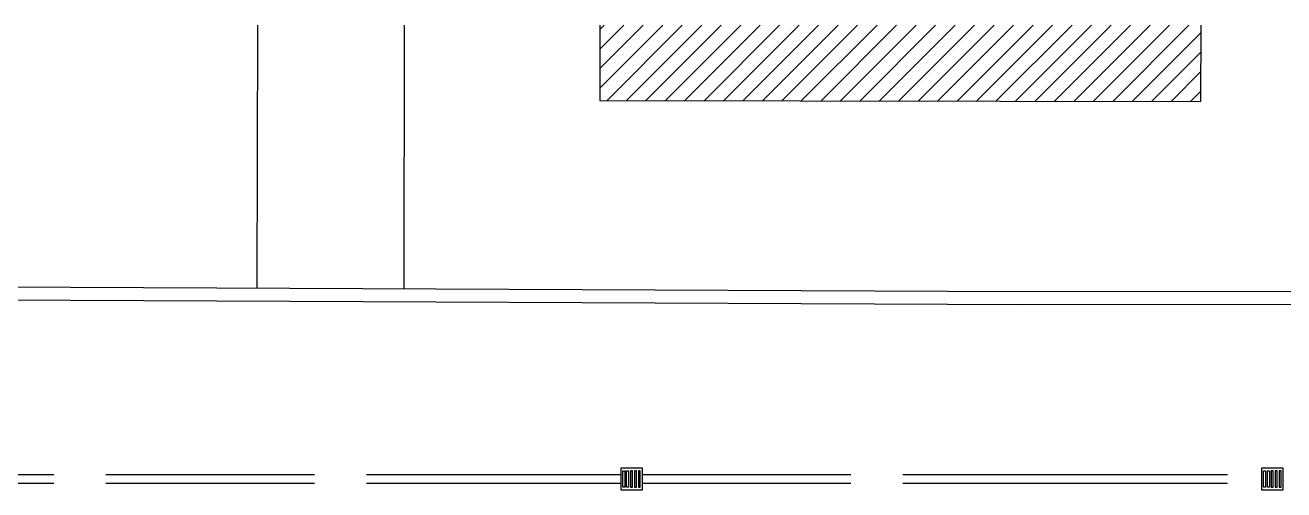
# Model space of a CAD drawing. Header units: millimetres. Extents: x 24747 to 137666, y -34589 to 43444.
# Drawn here: x 115329 to 118228, y 42373 to 43444 of the extents above; entities that cross this region are included whole.
import ezdxf

# ---------------------------------------------------------------- set-up
doc = ezdxf.new("R2010")
doc.units = ezdxf.units.MM
doc.header["$LTSCALE"] = 10
doc.linetypes.add('ACAD_ISO02W100', pattern=[15, 12, -3])
for name, color, linetype in [('linea acqua bianca', 150, 'Continuous'), ('X_MURI', 3, 'Continuous'), ('X_rilievo', 8, 'Continuous')]:
    doc.layers.add(name, color=color, linetype=linetype)

msp = doc.modelspace()

# ---------------------------------------------------------------- hatches: boundary and pattern name
at = {"layer": 'X_rilievo'}
h = msp.add_hatch(dxfattribs=at)
h.set_pattern_fill('ANSI31', color=256, scale=10, style=0)
h.set_pattern_definition([(45, (113442.92, 43322.244), (-22.45064, 22.45064), [])])
h.paths.add_polyline_path([(114248.33328, 43443.59752), (112863.56592, 43443.59752), (112863.32223, 43290.23312), (113905.18038, 43288.57764), (114248.33328, 43288.03238)])
h.paths.add_polyline_path([(118037.14088, 43267.53915), (118037.14088, 43443.59752), (116652.12983, 43443.59752), (116652.12983, 43269.7399)])

# ---------------------------------------------------------------- linework, layer by layer
at = {"layer": 'linea acqua bianca', "linetype": 'ACAD_ISO02W100', "ltscale": 4}
for p, q in [((114914.67905, 42408.40037), (116383.15544, 42408.40037)), ((116383.15544, 42408.40037), (116700.32468, 42408.40037)), ((116750.32468, 42408.40037), (117618.37616, 42408.40037)), ((117618.37616, 42408.40037), (118176.34724, 42408.40037)), ((114914.67905, 42388.40037), (116383.15544, 42388.40037)), ((116383.15544, 42388.40037), (116700.32468, 42388.40037)), ((116750.32468, 42388.40037), (117618.36657, 42388.40037)), ((117618.36657, 42388.40037), (118176.34724, 42388.40037))]:
    msp.add_line(p, q, dxfattribs=at)
at = {"layer": 'linea acqua bianca', "linetype": 'ACAD_ISO02W100', "ltscale": 4, "elevation": 0}
for points in [[(116700.32468, 42373.40037), (116750.32468, 42373.40037), (116750.32468, 42423.40037), (116700.32468, 42423.40037)], [(118176.34724, 42373.40037), (118226.34724, 42373.40037), (118226.34724, 42423.40037), (118176.34724, 42423.40037)], [(116709.57468, 42379.90037), (116705.07468, 42379.90037), (116705.07468, 42416.90037), (116709.57468, 42416.90037)], [(116718.57468, 42379.90037), (116714.07468, 42379.90037), (116714.07468, 42416.90037), (116718.57468, 42416.90037)], [(116723.07468, 42379.90037), (116727.57468, 42379.90037), (116727.57468, 42416.90037), (116723.07468, 42416.90037)], [(116732.07468, 42379.90037), (116736.57468, 42379.90037), (116736.57468, 42416.90037), (116732.07468, 42416.90037)], [(116741.07468, 42379.90037), (116745.57468, 42379.90037), (116745.57468, 42416.90037), (116741.07468, 42416.90037)], [(118185.59724, 42379.90037), (118181.09724, 42379.90037), (118181.09724, 42416.90037), (118185.59724, 42416.90037)], [(118194.59724, 42379.90037), (118190.09724, 42379.90037), (118190.09724, 42416.90037), (118194.59724, 42416.90037)], [(118199.09724, 42379.90037), (118203.59724, 42379.90037), (118203.59724, 42416.90037), (118199.09724, 42416.90037)], [(118208.09724, 42379.90037), (118212.59724, 42379.90037), (118212.59724, 42416.90037), (118208.09724, 42416.90037)], [(118217.09724, 42379.90037), (118221.59724, 42379.90037), (118221.59724, 42416.90037), (118217.09724, 42416.90037)]]:
    msp.add_lwpolyline(points, close=True, dxfattribs=at)
at = {"layer": 'X_MURI', "ltscale": 30}
for p, q in [((116652.40012, 43443.59752, 0), (116652.12386, 43269.7399, 0)), ((118037.13491, 43267.53915, 0), (118037.41466, 43443.59752, 0)), ((116652.12386, 43269.7399, 0), (118037.13491, 43267.53915, 0))]:
    msp.add_line(p, q, dxfattribs=at)
at = {"layer": 'X_rilievo'}
for p, q in [((115863.52876, 43443.59752, 0), (115862.56723, 42838.47054, 0)), ((116201.52919, 43443.59752, 0), (116200.56517, 42836.9041, 0)), ((113792.27565, 42848.06522, 0), (117621.32054, 42830.31967, 0)), ((113792.27565, 42848.06522, 0), (117621.32054, 42830.31967, 0)), ((117621.1388, 42830.31996, 0), (119311.57293, 42832.72624, 0)), ((117621.1388, 42830.31996, 0), (119311.57293, 42832.72624, 0)), ((113792.13662, 42818.06554, 0), (117621.18151, 42800.31999, 0)), ((113792.13662, 42818.06554, 0), (117621.18151, 42800.31999, 0)), ((117621.18151, 42800.31999, 0), (119262.8378, 42802.65684, 0)), ((117621.18151, 42800.31999, 0), (119262.8378, 42802.65684, 0))]:
    msp.add_line(p, q, dxfattribs=at)

doc.saveas('drawing.dxf')
